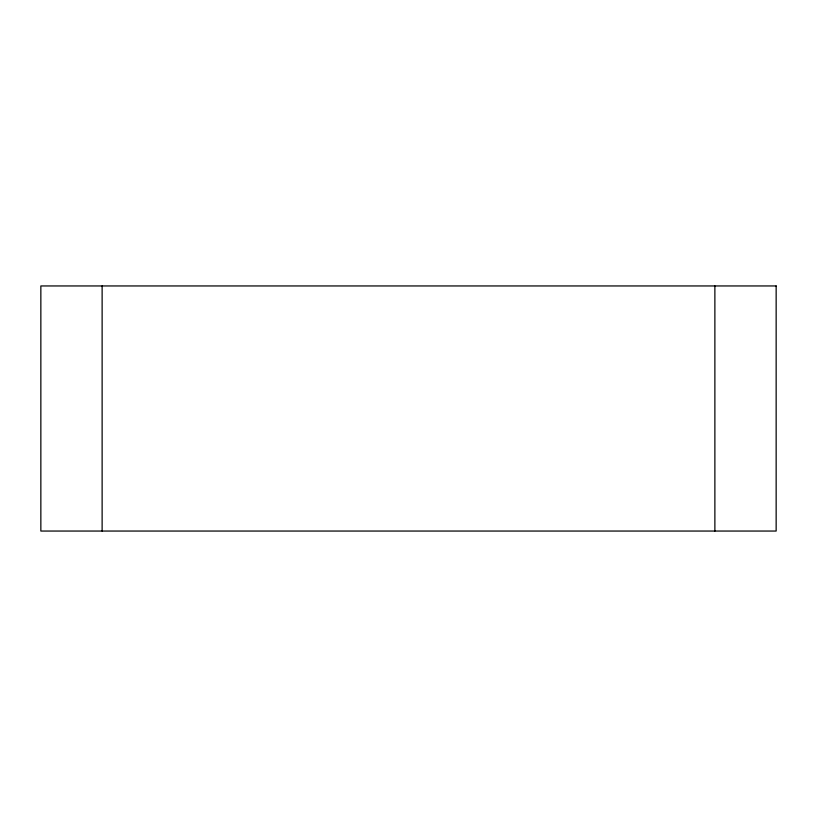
<?xml version="1.0" encoding="UTF-8"?>
<svg xmlns="http://www.w3.org/2000/svg" width="817" height="817" viewBox="0 0 817 817"><rect width="100%" height="100%" fill="white"/><g stroke="black" fill="none" stroke-linecap="round" stroke-linejoin="round"><path stroke-width="1.23" d="M714.875 285.95L714.875 531.05M102.125 285.95L102.125 531.05M776.15 285.95L40.85 285.95L40.85 531.05L776.15 531.05L776.15 285.95"/></g></svg>
